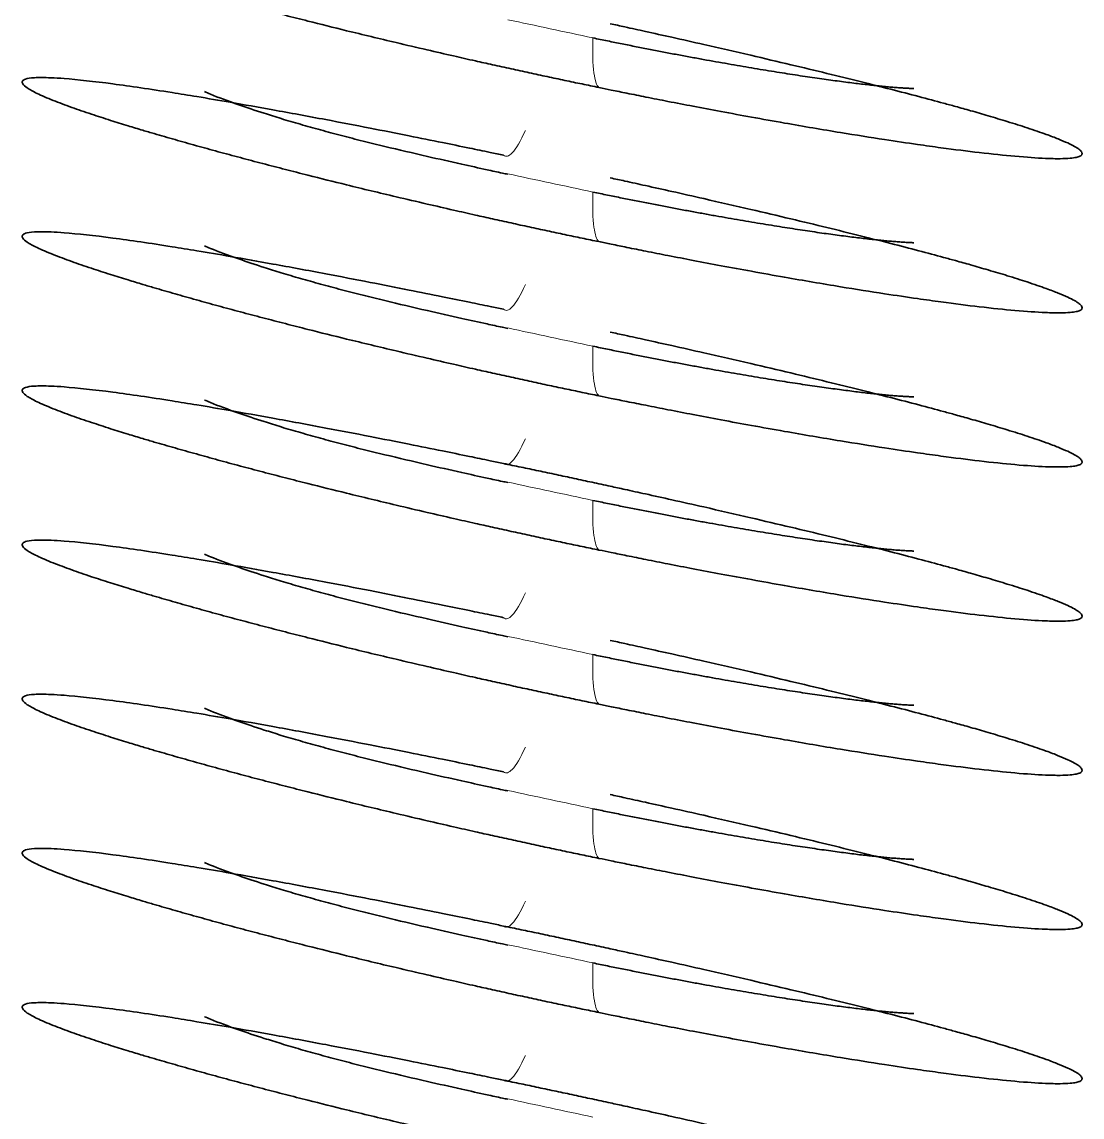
# Model space of a CAD drawing. Header units: inches. Extents: x -1096 to 3103, y -191 to 3207.
# Drawn here: x 1757.291 to 1758.865, y 3179.244 to 3180.87 of the extents above; entities that cross this region are included whole.
import ezdxf

# ---------------------------------------------------------------- set-up
doc = ezdxf.new("R2010")
doc.units = ezdxf.units.IN

msp = doc.modelspace()

# ---------------------------------------------------------------- linework, layer by layer
at = {"lineweight": 35}
for points, knots in [([(1758.0065, 3180.9014), (1757.9998, 3180.9028), (1757.9828, 3180.9064), (1757.9524, 3180.9126), (1757.9122, 3180.9209), (1757.8627, 3180.9308), (1757.8045, 3180.9423), (1757.7363, 3180.9554), (1757.6666, 3180.9683), (1757.6034, 3180.9796), (1757.5539, 3180.988), (1757.4926, 3180.998), (1757.4203, 3181.0086), (1757.3649, 3181.0146), (1757.3294, 3181.0168), (1757.3088, 3181.0168), (1757.2959, 3181.0148), (1757.291, 3181.0115), (1757.2916, 3181.0072), (1757.2983, 3181.0012), (1757.313, 3180.9932), (1757.3353, 3180.9835), (1757.3632, 3180.973), (1757.3924, 3180.9629), (1757.4208, 3180.9537), (1757.4467, 3180.9457), (1757.4686, 3180.939), (1757.4917, 3180.9322), (1757.518, 3180.9246), (1757.5497, 3180.9156), (1757.5821, 3180.9067), (1757.6151, 3180.8978), (1757.6484, 3180.889), (1757.6819, 3180.8803), (1757.7231, 3180.8698), (1757.7774, 3180.8563), (1757.837, 3180.8419), (1757.8904, 3180.8294), (1757.9298, 3180.8203), (1757.9622, 3180.813), (1757.9815, 3180.8087), (1757.99, 3180.8068)], [0, 0, 0, 0, 0.008784, 0.022012, 0.039639, 0.061609, 0.087958, 0.118751, 0.157481, 0.190776, 0.218565, 0.240781, 0.300853, 0.366289, 0.389903, 0.429716, 0.465034, 0.493523, 0.521548, 0.55222, 0.585556, 0.621544, 0.652763, 0.680085, 0.70348, 0.722896, 0.738289, 0.749628, 0.76907, 0.788051, 0.806559, 0.824584, 0.842116, 0.859149, 0.875676, 0.903109, 0.936897, 0.957449, 0.974805, 0.988984, 1, 1, 1, 1]), ([(1758.148, 3180.773), (1758.1541, 3180.7717), (1758.1679, 3180.7689), (1758.1912, 3180.7642), (1758.2194, 3180.7585), (1758.2522, 3180.752), (1758.2895, 3180.7448), (1758.331, 3180.737), (1758.3764, 3180.7286), (1758.4366, 3180.7178), (1758.5035, 3180.7065), (1758.5688, 3180.6961), (1758.6178, 3180.6888), (1758.6657, 3180.6821), (1758.716, 3180.6758), (1758.7689, 3180.6703), (1758.8077, 3180.6676), (1758.8329, 3180.6671), (1758.8477, 3180.6677), (1758.8569, 3180.669), (1758.862, 3180.6706), (1758.8645, 3180.6722), (1758.8653, 3180.6736), (1758.8656, 3180.6753), (1758.8648, 3180.6777), (1758.8612, 3180.6812), (1758.8545, 3180.6855), (1758.8444, 3180.6906), (1758.8304, 3180.6965), (1758.811, 3180.7039), (1758.7859, 3180.7125), (1758.7564, 3180.7219), (1758.7279, 3180.7305), (1758.7018, 3180.738), (1758.6795, 3180.7443), (1758.6542, 3180.7512), (1758.6227, 3180.7597), (1758.5814, 3180.7704), (1758.5359, 3180.7819), (1758.4864, 3180.7941), (1758.4321, 3180.8071), (1758.3712, 3180.8214), (1758.3118, 3180.835), (1758.2592, 3180.8469), (1758.22, 3180.8556), (1758.1895, 3180.8623), (1758.1721, 3180.8661), (1758.1649, 3180.8677)], [0, 0, 0, 0, 0.007927, 0.018047, 0.030341, 0.044774, 0.061331, 0.080032, 0.100901, 0.123961, 0.165411, 0.200215, 0.228296, 0.249582, 0.288168, 0.330442, 0.376231, 0.405367, 0.430757, 0.452472, 0.470562, 0.485045, 0.495918, 0.503183, 0.521674, 0.541199, 0.561766, 0.583382, 0.606044, 0.629763, 0.659938, 0.686474, 0.70932, 0.72842, 0.743728, 0.755212, 0.778105, 0.801942, 0.826697, 0.85234, 0.878837, 0.907003, 0.938891, 0.960077, 0.977306, 0.990609, 1, 1, 1, 1]), ([(1758.6157, 3180.7714), (1758.6147, 3180.7714), (1758.6115, 3180.7716), (1758.6059, 3180.7718), (1758.5986, 3180.7723), (1758.5908, 3180.7728), (1758.5824, 3180.7735), (1758.5735, 3180.7743), (1758.564, 3180.7752), (1758.5539, 3180.7763), (1758.5434, 3180.7775), (1758.5322, 3180.7788), (1758.5205, 3180.7802), (1758.5083, 3180.7818), (1758.4955, 3180.7835), (1758.4823, 3180.7854), (1758.4684, 3180.7873), (1758.4541, 3180.7894), (1758.4393, 3180.7917), (1758.4239, 3180.7941), (1758.4081, 3180.7966), (1758.3918, 3180.7992), (1758.3749, 3180.802), (1758.3576, 3180.805), (1758.3399, 3180.8081), (1758.3217, 3180.8113), (1758.303, 3180.8146), (1758.2839, 3180.8181), (1758.2644, 3180.8218), (1758.2445, 3180.8255), (1758.2241, 3180.8295), (1758.2034, 3180.8335), (1758.1823, 3180.8378), (1758.1608, 3180.8421), (1758.1464, 3180.8451), (1758.1391, 3180.8466)], [0, 0, 0, 0, 0.014362, 0.042311, 0.070465, 0.098822, 0.12738, 0.156139, 0.185094, 0.214243, 0.243581, 0.273106, 0.302811, 0.332694, 0.362749, 0.392974, 0.423364, 0.453916, 0.484627, 0.515494, 0.546517, 0.577695, 0.60903, 0.640522, 0.672177, 0.704, 0.735996, 0.768172, 0.800541, 0.833114, 0.865914, 0.898984, 0.932371, 0.966064, 1, 1, 1, 1]), ([(1757.99, 3180.8068), (1757.9946, 3180.8058), (1758.0037, 3180.8038), (1758.0175, 3180.8007), (1758.0311, 3180.7978), (1758.0446, 3180.7948), (1758.0579, 3180.7919), (1758.0712, 3180.7891), (1758.0843, 3180.7863), (1758.0973, 3180.7836), (1758.1102, 3180.7808), (1758.1229, 3180.7782), (1758.1355, 3180.7756), (1758.1438, 3180.7739), (1758.148, 3180.773)], [0, 0, 0, 0, 0.087917, 0.174953, 0.261133, 0.346481, 0.43102, 0.514775, 0.597754, 0.67993, 0.761271, 0.841747, 0.921332, 1, 1, 1, 1]), ([(1758.0065, 3180.6725), (1757.9998, 3180.6739), (1757.9828, 3180.6774), (1757.9524, 3180.6837), (1757.9122, 3180.6919), (1757.8627, 3180.7019), (1757.8045, 3180.7134), (1757.7363, 3180.7265), (1757.6666, 3180.7394), (1757.6034, 3180.7506), (1757.5539, 3180.759), (1757.4926, 3180.769), (1757.4203, 3180.7796), (1757.3649, 3180.7857), (1757.3294, 3180.7878), (1757.3088, 3180.7879), (1757.2959, 3180.7859), (1757.291, 3180.7826), (1757.2916, 3180.7783), (1757.2983, 3180.7723), (1757.313, 3180.7642), (1757.3353, 3180.7545), (1757.3632, 3180.7441), (1757.3924, 3180.734), (1757.4208, 3180.7248), (1757.4467, 3180.7167), (1757.4686, 3180.7101), (1757.4917, 3180.7033), (1757.518, 3180.6957), (1757.5497, 3180.6867), (1757.5821, 3180.6778), (1757.6151, 3180.6689), (1757.6484, 3180.6601), (1757.6819, 3180.6514), (1757.7231, 3180.6409), (1757.7774, 3180.6273), (1757.837, 3180.613), (1757.8904, 3180.6005), (1757.9298, 3180.5914), (1757.9622, 3180.5841), (1757.9815, 3180.5798), (1757.99, 3180.5779)], [0, 0, 0, 0, 0.008784, 0.022012, 0.039639, 0.061609, 0.087958, 0.118751, 0.157481, 0.190776, 0.218565, 0.240781, 0.300853, 0.366289, 0.389903, 0.429716, 0.465034, 0.493523, 0.521548, 0.55222, 0.585556, 0.621544, 0.652763, 0.680085, 0.70348, 0.722896, 0.738289, 0.749628, 0.76907, 0.788051, 0.806559, 0.824584, 0.842116, 0.859149, 0.875676, 0.903109, 0.936897, 0.957449, 0.974805, 0.988984, 1, 1, 1, 1]), ([(1758.0127, 3180.6442), (1758.01, 3180.6447), (1757.9997, 3180.6469), (1757.9768, 3180.6519), (1757.9393, 3180.6602), (1757.8881, 3180.6718), (1757.8393, 3180.6832), (1757.7972, 3180.6935), (1757.7653, 3180.7017), (1757.7342, 3180.71), (1757.7043, 3180.7184), (1757.6763, 3180.7267), (1757.6449, 3180.7365), (1757.6069, 3180.7492), (1757.579, 3180.7597), (1757.5651, 3180.7656), (1757.5624, 3180.7668)], [0, 0, 0, 0, 0.013057, 0.050701, 0.112969, 0.200011, 0.312143, 0.372954, 0.435337, 0.499247, 0.564626, 0.631402, 0.695873, 0.8052, 0.958564, 1, 1, 1, 1]), ([(1758.148, 3180.5441), (1758.1541, 3180.5428), (1758.1679, 3180.54), (1758.1912, 3180.5352), (1758.2194, 3180.5296), (1758.2522, 3180.5231), (1758.2895, 3180.5159), (1758.331, 3180.508), (1758.3764, 3180.4997), (1758.4366, 3180.4889), (1758.5035, 3180.4775), (1758.5688, 3180.4672), (1758.6178, 3180.4599), (1758.6657, 3180.4532), (1758.716, 3180.4468), (1758.7689, 3180.4413), (1758.8077, 3180.4387), (1758.8329, 3180.4382), (1758.8477, 3180.4388), (1758.8569, 3180.4401), (1758.862, 3180.4416), (1758.8645, 3180.4432), (1758.8653, 3180.4447), (1758.8656, 3180.4464), (1758.8648, 3180.4487), (1758.8612, 3180.4523), (1758.8545, 3180.4566), (1758.8444, 3180.4616), (1758.8304, 3180.4676), (1758.811, 3180.475), (1758.7859, 3180.4836), (1758.7564, 3180.493), (1758.7279, 3180.5015), (1758.7018, 3180.5091), (1758.6795, 3180.5153), (1758.6542, 3180.5223), (1758.6227, 3180.5307), (1758.5814, 3180.5414), (1758.5359, 3180.5529), (1758.4864, 3180.5651), (1758.4321, 3180.5782), (1758.3712, 3180.5925), (1758.3118, 3180.6061), (1758.2592, 3180.618), (1758.22, 3180.6267), (1758.1895, 3180.6334), (1758.1721, 3180.6372), (1758.1649, 3180.6387)], [0, 0, 0, 0, 0.007927, 0.018047, 0.030341, 0.044774, 0.061331, 0.080032, 0.100901, 0.123961, 0.165411, 0.200215, 0.228296, 0.249582, 0.288168, 0.330442, 0.376231, 0.405367, 0.430757, 0.452472, 0.470562, 0.485045, 0.495918, 0.503183, 0.521674, 0.541199, 0.561766, 0.583382, 0.606044, 0.629763, 0.659938, 0.686474, 0.70932, 0.72842, 0.743728, 0.755212, 0.778105, 0.801942, 0.826697, 0.85234, 0.878837, 0.907003, 0.938891, 0.960077, 0.977306, 0.990609, 1, 1, 1, 1]), ([(1758.6157, 3180.5425), (1758.6147, 3180.5425), (1758.6115, 3180.5426), (1758.6059, 3180.5429), (1758.5986, 3180.5433), (1758.5908, 3180.5439), (1758.5824, 3180.5446), (1758.5735, 3180.5454), (1758.564, 3180.5463), (1758.5539, 3180.5474), (1758.5434, 3180.5486), (1758.5322, 3180.5499), (1758.5205, 3180.5513), (1758.5083, 3180.5529), (1758.4955, 3180.5546), (1758.4823, 3180.5564), (1758.4684, 3180.5584), (1758.4541, 3180.5605), (1758.4393, 3180.5628), (1758.4239, 3180.5651), (1758.4081, 3180.5677), (1758.3918, 3180.5703), (1758.3749, 3180.5731), (1758.3576, 3180.576), (1758.3399, 3180.5791), (1758.3217, 3180.5823), (1758.303, 3180.5857), (1758.2839, 3180.5892), (1758.2644, 3180.5928), (1758.2445, 3180.5966), (1758.2241, 3180.6005), (1758.2034, 3180.6046), (1758.1823, 3180.6088), (1758.1608, 3180.6132), (1758.1464, 3180.6162), (1758.1391, 3180.6177)], [0, 0, 0, 0, 0.014362, 0.042311, 0.070465, 0.098822, 0.12738, 0.156139, 0.185094, 0.214243, 0.243581, 0.273106, 0.302811, 0.332694, 0.362749, 0.392974, 0.423364, 0.453916, 0.484627, 0.515494, 0.546517, 0.577695, 0.60903, 0.640522, 0.672177, 0.704, 0.735996, 0.768172, 0.800541, 0.833114, 0.865914, 0.898984, 0.932371, 0.966064, 1, 1, 1, 1]), ([(1757.99, 3180.5779), (1757.9946, 3180.5769), (1758.0037, 3180.5748), (1758.0175, 3180.5718), (1758.0311, 3180.5688), (1758.0446, 3180.5659), (1758.0579, 3180.563), (1758.0712, 3180.5602), (1758.0843, 3180.5574), (1758.0973, 3180.5546), (1758.1102, 3180.5519), (1758.1229, 3180.5493), (1758.1355, 3180.5466), (1758.1438, 3180.5449), (1758.148, 3180.5441)], [0, 0, 0, 0, 0.087917, 0.174953, 0.261133, 0.346481, 0.43102, 0.514775, 0.597754, 0.67993, 0.761271, 0.841747, 0.921332, 1, 1, 1, 1]), ([(1758.0065, 3180.4436), (1757.9998, 3180.445), (1757.9828, 3180.4485), (1757.9524, 3180.4548), (1757.9122, 3180.463), (1757.8627, 3180.473), (1757.8045, 3180.4844), (1757.7363, 3180.4975), (1757.6666, 3180.5105), (1757.6034, 3180.5217), (1757.5539, 3180.5301), (1757.4926, 3180.5401), (1757.4203, 3180.5507), (1757.3649, 3180.5567), (1757.3294, 3180.5589), (1757.3088, 3180.559), (1757.2959, 3180.557), (1757.291, 3180.5536), (1757.2916, 3180.5493), (1757.2983, 3180.5434), (1757.313, 3180.5353), (1757.3353, 3180.5256), (1757.3632, 3180.5151), (1757.3924, 3180.5051), (1757.4208, 3180.4959), (1757.4467, 3180.4878), (1757.4686, 3180.4812), (1757.4917, 3180.4743), (1757.518, 3180.4667), (1757.5497, 3180.4578), (1757.5821, 3180.4488), (1757.6151, 3180.4399), (1757.6484, 3180.4311), (1757.6819, 3180.4224), (1757.7231, 3180.4119), (1757.7774, 3180.3984), (1757.837, 3180.3841), (1757.8904, 3180.3715), (1757.9298, 3180.3625), (1757.9622, 3180.3551), (1757.9815, 3180.3508), (1757.99, 3180.3489)], [0, 0, 0, 0, 0.008784, 0.022012, 0.039639, 0.061609, 0.087958, 0.118751, 0.157481, 0.190776, 0.218565, 0.240781, 0.300853, 0.366289, 0.389903, 0.429716, 0.465034, 0.493523, 0.521548, 0.55222, 0.585556, 0.621544, 0.652763, 0.680085, 0.70348, 0.722896, 0.738289, 0.749628, 0.76907, 0.788051, 0.806559, 0.824584, 0.842116, 0.859149, 0.875676, 0.903109, 0.936897, 0.957449, 0.974805, 0.988984, 1, 1, 1, 1]), ([(1758.0127, 3180.4152), (1758.01, 3180.4158), (1757.9997, 3180.418), (1757.9768, 3180.423), (1757.9393, 3180.4312), (1757.8881, 3180.4428), (1757.8393, 3180.4543), (1757.7972, 3180.4646), (1757.7653, 3180.4728), (1757.7342, 3180.4811), (1757.7043, 3180.4895), (1757.6763, 3180.4977), (1757.6449, 3180.5076), (1757.6069, 3180.5203), (1757.579, 3180.5308), (1757.5651, 3180.5367), (1757.5624, 3180.5379)], [0, 0, 0, 0, 0.013057, 0.050701, 0.112969, 0.200011, 0.312143, 0.372954, 0.435337, 0.499247, 0.564626, 0.631402, 0.695873, 0.8052, 0.958564, 1, 1, 1, 1]), ([(1758.148, 3180.3151), (1758.1541, 3180.3139), (1758.1679, 3180.311), (1758.1912, 3180.3063), (1758.2194, 3180.3007), (1758.2522, 3180.2942), (1758.2895, 3180.2869), (1758.331, 3180.2791), (1758.3764, 3180.2707), (1758.4366, 3180.26), (1758.5035, 3180.2486), (1758.5688, 3180.2382), (1758.6178, 3180.231), (1758.6657, 3180.2243), (1758.716, 3180.2179), (1758.7689, 3180.2124), (1758.8077, 3180.2097), (1758.8329, 3180.2093), (1758.8477, 3180.2099), (1758.8569, 3180.2111), (1758.862, 3180.2127), (1758.8645, 3180.2143), (1758.8653, 3180.2157), (1758.8656, 3180.2174), (1758.8648, 3180.2198), (1758.8612, 3180.2233), (1758.8545, 3180.2276), (1758.8444, 3180.2327), (1758.8304, 3180.2387), (1758.811, 3180.2461), (1758.7859, 3180.2547), (1758.7564, 3180.264), (1758.7279, 3180.2726), (1758.7018, 3180.2801), (1758.6795, 3180.2864), (1758.6542, 3180.2934), (1758.6227, 3180.3018), (1758.5814, 3180.3125), (1758.5359, 3180.324), (1758.4864, 3180.3362), (1758.4321, 3180.3493), (1758.3712, 3180.3636), (1758.3118, 3180.3772), (1758.2592, 3180.389), (1758.22, 3180.3977), (1758.1895, 3180.4044), (1758.1721, 3180.4082), (1758.1649, 3180.4098)], [0, 0, 0, 0, 0.007927, 0.018047, 0.030341, 0.044774, 0.061331, 0.080032, 0.100901, 0.123961, 0.165411, 0.200215, 0.228296, 0.249582, 0.288168, 0.330442, 0.376231, 0.405367, 0.430757, 0.452472, 0.470562, 0.485045, 0.495918, 0.503183, 0.521674, 0.541199, 0.561766, 0.583382, 0.606044, 0.629763, 0.659938, 0.686474, 0.70932, 0.72842, 0.743728, 0.755212, 0.778105, 0.801942, 0.826697, 0.85234, 0.878837, 0.907003, 0.938891, 0.960077, 0.977306, 0.990609, 1, 1, 1, 1]), ([(1758.6157, 3180.3135), (1758.6147, 3180.3136), (1758.6115, 3180.3137), (1758.6059, 3180.314), (1758.5986, 3180.3144), (1758.5908, 3180.315), (1758.5824, 3180.3156), (1758.5735, 3180.3164), (1758.564, 3180.3174), (1758.5539, 3180.3184), (1758.5434, 3180.3196), (1758.5322, 3180.3209), (1758.5205, 3180.3224), (1758.5083, 3180.324), (1758.4955, 3180.3257), (1758.4823, 3180.3275), (1758.4684, 3180.3295), (1758.4541, 3180.3316), (1758.4393, 3180.3338), (1758.4239, 3180.3362), (1758.4081, 3180.3387), (1758.3918, 3180.3414), (1758.3749, 3180.3442), (1758.3576, 3180.3471), (1758.3399, 3180.3502), (1758.3217, 3180.3534), (1758.303, 3180.3568), (1758.2839, 3180.3603), (1758.2644, 3180.3639), (1758.2445, 3180.3677), (1758.2241, 3180.3716), (1758.2034, 3180.3757), (1758.1823, 3180.3799), (1758.1608, 3180.3843), (1758.1464, 3180.3873), (1758.1391, 3180.3888)], [0, 0, 0, 0, 0.014362, 0.042311, 0.070465, 0.098822, 0.12738, 0.156139, 0.185094, 0.214243, 0.243581, 0.273106, 0.302811, 0.332694, 0.362749, 0.392974, 0.423364, 0.453916, 0.484627, 0.515494, 0.546517, 0.577695, 0.60903, 0.640522, 0.672177, 0.704, 0.735996, 0.768172, 0.800541, 0.833114, 0.865914, 0.898984, 0.932371, 0.966064, 1, 1, 1, 1]), ([(1757.99, 3180.3489), (1757.9946, 3180.3479), (1758.0037, 3180.3459), (1758.0175, 3180.3429), (1758.0311, 3180.3399), (1758.0446, 3180.337), (1758.0579, 3180.3341), (1758.0712, 3180.3312), (1758.0843, 3180.3284), (1758.0973, 3180.3257), (1758.1102, 3180.323), (1758.1229, 3180.3203), (1758.1355, 3180.3177), (1758.1438, 3180.316), (1758.148, 3180.3151)], [0, 0, 0, 0, 0.087917, 0.174953, 0.261133, 0.346481, 0.43102, 0.514775, 0.597754, 0.67993, 0.761271, 0.841747, 0.921332, 1, 1, 1, 1]), ([(1758.0065, 3180.2146), (1757.9998, 3180.216), (1757.9828, 3180.2196), (1757.9524, 3180.2258), (1757.9122, 3180.2341), (1757.8627, 3180.244), (1757.8045, 3180.2555), (1757.7363, 3180.2686), (1757.6666, 3180.2815), (1757.6034, 3180.2928), (1757.5539, 3180.3012), (1757.4926, 3180.3112), (1757.4203, 3180.3218), (1757.3649, 3180.3278), (1757.3294, 3180.33), (1757.3088, 3180.33), (1757.2959, 3180.328), (1757.291, 3180.3247), (1757.2916, 3180.3204), (1757.2983, 3180.3144), (1757.313, 3180.3064), (1757.3353, 3180.2967), (1757.3632, 3180.2862), (1757.3924, 3180.2762), (1757.4208, 3180.2669), (1757.4467, 3180.2589), (1757.4686, 3180.2522), (1757.4917, 3180.2454), (1757.518, 3180.2378), (1757.5497, 3180.2289), (1757.5821, 3180.2199), (1757.6151, 3180.211), (1757.6484, 3180.2022), (1757.6819, 3180.1935), (1757.7231, 3180.183), (1757.7774, 3180.1695), (1757.837, 3180.1551), (1757.8904, 3180.1426), (1757.9298, 3180.1335), (1757.9622, 3180.1262), (1757.9815, 3180.1219), (1757.99, 3180.12)], [0, 0, 0, 0, 0.008784, 0.022012, 0.039639, 0.061609, 0.087958, 0.118751, 0.157481, 0.190776, 0.218565, 0.240781, 0.300853, 0.366289, 0.389903, 0.429716, 0.465034, 0.493523, 0.521548, 0.55222, 0.585556, 0.621544, 0.652763, 0.680085, 0.70348, 0.722896, 0.738289, 0.749628, 0.76907, 0.788051, 0.806559, 0.824584, 0.842116, 0.859149, 0.875676, 0.903109, 0.936897, 0.957449, 0.974805, 0.988984, 1, 1, 1, 1]), ([(1758.0127, 3180.1863), (1758.01, 3180.1869), (1757.9997, 3180.1891), (1757.9768, 3180.194), (1757.9393, 3180.2023), (1757.8881, 3180.2139), (1757.8393, 3180.2254), (1757.7972, 3180.2357), (1757.7653, 3180.2438), (1757.7342, 3180.2522), (1757.7043, 3180.2606), (1757.6763, 3180.2688), (1757.6449, 3180.2787), (1757.6069, 3180.2913), (1757.579, 3180.3018), (1757.5651, 3180.3077), (1757.5624, 3180.3089)], [0, 0, 0, 0, 0.013057, 0.050701, 0.112969, 0.200011, 0.312143, 0.372954, 0.435337, 0.499247, 0.564626, 0.631402, 0.695873, 0.8052, 0.958564, 1, 1, 1, 1]), ([(1758.1649, 3180.1809), (1758.1604, 3180.1819), (1758.1514, 3180.1838), (1758.1379, 3180.1867), (1758.1245, 3180.1896), (1758.1112, 3180.1925), (1758.0979, 3180.1953), (1758.0846, 3180.1982), (1758.0714, 3180.201), (1758.0583, 3180.2038), (1758.0453, 3180.2065), (1758.0323, 3180.2092), (1758.0194, 3180.2119), (1758.0108, 3180.2137), (1758.0065, 3180.2146)], [0, 0, 0, 0, 0.085545, 0.170635, 0.255295, 0.339549, 0.423419, 0.50693, 0.590098, 0.672905, 0.755323, 0.837327, 0.918894, 1, 1, 1, 1]), ([(1758.148, 3180.0862), (1758.1541, 3180.085), (1758.1679, 3180.0821), (1758.1912, 3180.0774), (1758.2194, 3180.0717), (1758.2522, 3180.0652), (1758.2895, 3180.058), (1758.331, 3180.0502), (1758.3764, 3180.0418), (1758.4366, 3180.031), (1758.5035, 3180.0197), (1758.5688, 3180.0093), (1758.6178, 3180.002), (1758.6657, 3179.9953), (1758.716, 3179.989), (1758.7689, 3179.9835), (1758.8077, 3179.9808), (1758.8329, 3179.9803), (1758.8477, 3179.9809), (1758.8569, 3179.9822), (1758.862, 3179.9838), (1758.8645, 3179.9854), (1758.8653, 3179.9868), (1758.8656, 3179.9885), (1758.8648, 3179.9909), (1758.8612, 3179.9944), (1758.8545, 3179.9987), (1758.8444, 3180.0038), (1758.8304, 3180.0097), (1758.811, 3180.0171), (1758.7859, 3180.0258), (1758.7564, 3180.0351), (1758.7279, 3180.0437), (1758.7018, 3180.0512), (1758.6795, 3180.0575), (1758.6542, 3180.0644), (1758.6227, 3180.0729), (1758.5814, 3180.0836), (1758.5359, 3180.0951), (1758.4864, 3180.1073), (1758.4321, 3180.1203), (1758.3712, 3180.1346), (1758.3118, 3180.1483), (1758.2592, 3180.1601), (1758.22, 3180.1688), (1758.1895, 3180.1755), (1758.1721, 3180.1793), (1758.1649, 3180.1809)], [0, 0, 0, 0, 0.007927, 0.018047, 0.030341, 0.044774, 0.061331, 0.080032, 0.100901, 0.123961, 0.165411, 0.200215, 0.228296, 0.249582, 0.288168, 0.330442, 0.376231, 0.405367, 0.430757, 0.452472, 0.470562, 0.485045, 0.495918, 0.503183, 0.521674, 0.541199, 0.561766, 0.583382, 0.606044, 0.629763, 0.659938, 0.686474, 0.70932, 0.72842, 0.743728, 0.755212, 0.778105, 0.801942, 0.826697, 0.85234, 0.878837, 0.907003, 0.938891, 0.960077, 0.977306, 0.990609, 1, 1, 1, 1]), ([(1758.6157, 3180.0846), (1758.6147, 3180.0847), (1758.6115, 3180.0848), (1758.6059, 3180.085), (1758.5986, 3180.0855), (1758.5908, 3180.086), (1758.5824, 3180.0867), (1758.5735, 3180.0875), (1758.564, 3180.0884), (1758.5539, 3180.0895), (1758.5434, 3180.0907), (1758.5322, 3180.092), (1758.5205, 3180.0934), (1758.5083, 3180.095), (1758.4955, 3180.0967), (1758.4823, 3180.0986), (1758.4684, 3180.1005), (1758.4541, 3180.1027), (1758.4393, 3180.1049), (1758.4239, 3180.1073), (1758.4081, 3180.1098), (1758.3918, 3180.1125), (1758.3749, 3180.1152), (1758.3576, 3180.1182), (1758.3399, 3180.1213), (1758.3217, 3180.1245), (1758.303, 3180.1278), (1758.2839, 3180.1313), (1758.2644, 3180.135), (1758.2445, 3180.1388), (1758.2241, 3180.1427), (1758.2034, 3180.1468), (1758.1823, 3180.151), (1758.1608, 3180.1553), (1758.1464, 3180.1583), (1758.1391, 3180.1598)], [0, 0, 0, 0, 0.014362, 0.042311, 0.070465, 0.098822, 0.12738, 0.156139, 0.185094, 0.214243, 0.243581, 0.273106, 0.302811, 0.332694, 0.362749, 0.392974, 0.423364, 0.453916, 0.484627, 0.515494, 0.546517, 0.577695, 0.60903, 0.640522, 0.672177, 0.704, 0.735996, 0.768172, 0.800541, 0.833114, 0.865914, 0.898984, 0.932371, 0.966064, 1, 1, 1, 1]), ([(1757.99, 3180.12), (1757.9946, 3180.119), (1758.0037, 3180.117), (1758.0175, 3180.1139), (1758.0311, 3180.111), (1758.0446, 3180.108), (1758.0579, 3180.1052), (1758.0712, 3180.1023), (1758.0843, 3180.0995), (1758.0973, 3180.0968), (1758.1102, 3180.094), (1758.1229, 3180.0914), (1758.1355, 3180.0888), (1758.1438, 3180.0871), (1758.148, 3180.0862)], [0, 0, 0, 0, 0.087917, 0.174953, 0.261133, 0.346481, 0.43102, 0.514775, 0.597754, 0.67993, 0.761271, 0.841747, 0.921332, 1, 1, 1, 1]), ([(1758.0065, 3179.9857), (1757.9998, 3179.9871), (1757.9828, 3179.9906), (1757.9524, 3179.9969), (1757.9122, 3180.0051), (1757.8627, 3180.0151), (1757.8045, 3180.0266), (1757.7363, 3180.0397), (1757.6666, 3180.0526), (1757.6034, 3180.0638), (1757.5539, 3180.0722), (1757.4926, 3180.0822), (1757.4203, 3180.0928), (1757.3649, 3180.0989), (1757.3294, 3180.101), (1757.3088, 3180.1011), (1757.2959, 3180.0991), (1757.291, 3180.0958), (1757.2916, 3180.0915), (1757.2983, 3180.0855), (1757.313, 3180.0774), (1757.3353, 3180.0677), (1757.3632, 3180.0573), (1757.3924, 3180.0472), (1757.4208, 3180.038), (1757.4467, 3180.0299), (1757.4686, 3180.0233), (1757.4917, 3180.0165), (1757.518, 3180.0089), (1757.5497, 3179.9999), (1757.5821, 3179.991), (1757.6151, 3179.9821), (1757.6484, 3179.9733), (1757.6819, 3179.9646), (1757.7231, 3179.9541), (1757.7774, 3179.9405), (1757.837, 3179.9262), (1757.8904, 3179.9137), (1757.9298, 3179.9046), (1757.9622, 3179.8973), (1757.9815, 3179.893), (1757.99, 3179.8911)], [0, 0, 0, 0, 0.008784, 0.022012, 0.039639, 0.061609, 0.087958, 0.118751, 0.157481, 0.190776, 0.218565, 0.240781, 0.300853, 0.366289, 0.389903, 0.429716, 0.465034, 0.493523, 0.521548, 0.55222, 0.585556, 0.621544, 0.652763, 0.680085, 0.70348, 0.722896, 0.738289, 0.749628, 0.76907, 0.788051, 0.806559, 0.824584, 0.842116, 0.859149, 0.875676, 0.903109, 0.936897, 0.957449, 0.974805, 0.988984, 1, 1, 1, 1]), ([(1758.0127, 3179.9574), (1758.01, 3179.9579), (1757.9997, 3179.9602), (1757.9768, 3179.9651), (1757.9393, 3179.9734), (1757.8881, 3179.985), (1757.8393, 3179.9964), (1757.7972, 3180.0067), (1757.7653, 3180.0149), (1757.7342, 3180.0232), (1757.7043, 3180.0316), (1757.6763, 3180.0399), (1757.6449, 3180.0497), (1757.6069, 3180.0624), (1757.579, 3180.0729), (1757.5651, 3180.0788), (1757.5624, 3180.08)], [0, 0, 0, 0, 0.013057, 0.050701, 0.112969, 0.200011, 0.312143, 0.372954, 0.435337, 0.499247, 0.564626, 0.631402, 0.695873, 0.8052, 0.958564, 1, 1, 1, 1]), ([(1758.148, 3179.8573), (1758.1541, 3179.856), (1758.1679, 3179.8532), (1758.1912, 3179.8484), (1758.2194, 3179.8428), (1758.2522, 3179.8363), (1758.2895, 3179.8291), (1758.331, 3179.8212), (1758.3764, 3179.8129), (1758.4366, 3179.8021), (1758.5035, 3179.7907), (1758.5688, 3179.7804), (1758.6178, 3179.7731), (1758.6657, 3179.7664), (1758.716, 3179.7601), (1758.7689, 3179.7545), (1758.8077, 3179.7519), (1758.8329, 3179.7514), (1758.8477, 3179.752), (1758.8569, 3179.7533), (1758.862, 3179.7548), (1758.8645, 3179.7565), (1758.8653, 3179.7579), (1758.8656, 3179.7596), (1758.8648, 3179.7619), (1758.8612, 3179.7655), (1758.8545, 3179.7698), (1758.8444, 3179.7748), (1758.8304, 3179.7808), (1758.811, 3179.7882), (1758.7859, 3179.7968), (1758.7564, 3179.8062), (1758.7279, 3179.8147), (1758.7018, 3179.8223), (1758.6795, 3179.8285), (1758.6542, 3179.8355), (1758.6227, 3179.8439), (1758.5814, 3179.8546), (1758.5359, 3179.8661), (1758.4864, 3179.8783), (1758.4321, 3179.8914), (1758.3712, 3179.9057), (1758.3118, 3179.9193), (1758.2592, 3179.9312), (1758.22, 3179.9399), (1758.1895, 3179.9466), (1758.1721, 3179.9504), (1758.1649, 3179.9519)], [0, 0, 0, 0, 0.007927, 0.018047, 0.030341, 0.044774, 0.061331, 0.080032, 0.100901, 0.123961, 0.165411, 0.200215, 0.228296, 0.249582, 0.288168, 0.330442, 0.376231, 0.405367, 0.430757, 0.452472, 0.470562, 0.485045, 0.495918, 0.503183, 0.521674, 0.541199, 0.561766, 0.583382, 0.606044, 0.629763, 0.659938, 0.686474, 0.70932, 0.72842, 0.743728, 0.755212, 0.778105, 0.801942, 0.826697, 0.85234, 0.878837, 0.907003, 0.938891, 0.960077, 0.977306, 0.990609, 1, 1, 1, 1]), ([(1758.6157, 3179.8557), (1758.6147, 3179.8557), (1758.6115, 3179.8558), (1758.6059, 3179.8561), (1758.5986, 3179.8565), (1758.5908, 3179.8571), (1758.5824, 3179.8578), (1758.5735, 3179.8586), (1758.564, 3179.8595), (1758.5539, 3179.8606), (1758.5434, 3179.8618), (1758.5322, 3179.8631), (1758.5205, 3179.8645), (1758.5083, 3179.8661), (1758.4955, 3179.8678), (1758.4823, 3179.8696), (1758.4684, 3179.8716), (1758.4541, 3179.8737), (1758.4393, 3179.876), (1758.4239, 3179.8783), (1758.4081, 3179.8809), (1758.3918, 3179.8835), (1758.3749, 3179.8863), (1758.3576, 3179.8892), (1758.3399, 3179.8923), (1758.3217, 3179.8955), (1758.303, 3179.8989), (1758.2839, 3179.9024), (1758.2644, 3179.906), (1758.2445, 3179.9098), (1758.2241, 3179.9137), (1758.2034, 3179.9178), (1758.1823, 3179.922), (1758.1608, 3179.9264), (1758.1464, 3179.9294), (1758.1391, 3179.9309)], [0, 0, 0, 0, 0.014362, 0.042311, 0.070465, 0.098822, 0.12738, 0.156139, 0.185094, 0.214243, 0.243581, 0.273106, 0.302811, 0.332694, 0.362749, 0.392974, 0.423364, 0.453916, 0.484627, 0.515494, 0.546517, 0.577695, 0.60903, 0.640522, 0.672177, 0.704, 0.735996, 0.768172, 0.800541, 0.833114, 0.865914, 0.898984, 0.932371, 0.966064, 1, 1, 1, 1]), ([(1757.99, 3179.8911), (1757.9946, 3179.8901), (1758.0037, 3179.888), (1758.0175, 3179.885), (1758.0311, 3179.882), (1758.0446, 3179.8791), (1758.0579, 3179.8762), (1758.0712, 3179.8734), (1758.0843, 3179.8706), (1758.0973, 3179.8678), (1758.1102, 3179.8651), (1758.1229, 3179.8625), (1758.1355, 3179.8598), (1758.1438, 3179.8581), (1758.148, 3179.8573)], [0, 0, 0, 0, 0.087917, 0.174953, 0.261133, 0.346481, 0.43102, 0.514775, 0.597754, 0.67993, 0.761271, 0.841747, 0.921332, 1, 1, 1, 1]), ([(1758.0065, 3179.7568), (1757.9998, 3179.7582), (1757.9828, 3179.7617), (1757.9524, 3179.768), (1757.9122, 3179.7762), (1757.8627, 3179.7862), (1757.8045, 3179.7976), (1757.7363, 3179.8107), (1757.6666, 3179.8237), (1757.6034, 3179.8349), (1757.5539, 3179.8433), (1757.4926, 3179.8533), (1757.4203, 3179.8639), (1757.3649, 3179.8699), (1757.3294, 3179.8721), (1757.3088, 3179.8722), (1757.2959, 3179.8702), (1757.291, 3179.8669), (1757.2916, 3179.8625), (1757.2983, 3179.8566), (1757.313, 3179.8485), (1757.3353, 3179.8388), (1757.3632, 3179.8283), (1757.3924, 3179.8183), (1757.4208, 3179.8091), (1757.4467, 3179.801), (1757.4686, 3179.7944), (1757.4917, 3179.7875), (1757.518, 3179.7799), (1757.5497, 3179.771), (1757.5821, 3179.762), (1757.6151, 3179.7531), (1757.6484, 3179.7443), (1757.6819, 3179.7356), (1757.7231, 3179.7251), (1757.7774, 3179.7116), (1757.837, 3179.6973), (1757.8904, 3179.6847), (1757.9298, 3179.6757), (1757.9622, 3179.6683), (1757.9815, 3179.664), (1757.99, 3179.6622)], [0, 0, 0, 0, 0.008784, 0.022012, 0.039639, 0.061609, 0.087958, 0.118751, 0.157481, 0.190776, 0.218565, 0.240781, 0.300853, 0.366289, 0.389903, 0.429716, 0.465034, 0.493523, 0.521548, 0.55222, 0.585556, 0.621544, 0.652763, 0.680085, 0.70348, 0.722896, 0.738289, 0.749628, 0.76907, 0.788051, 0.806559, 0.824584, 0.842116, 0.859149, 0.875676, 0.903109, 0.936897, 0.957449, 0.974805, 0.988984, 1, 1, 1, 1]), ([(1758.0127, 3179.7284), (1758.01, 3179.729), (1757.9997, 3179.7312), (1757.9768, 3179.7362), (1757.9393, 3179.7444), (1757.8881, 3179.756), (1757.8393, 3179.7675), (1757.7972, 3179.7778), (1757.7653, 3179.786), (1757.7342, 3179.7943), (1757.7043, 3179.8027), (1757.6763, 3179.8109), (1757.6449, 3179.8208), (1757.6069, 3179.8335), (1757.579, 3179.844), (1757.5651, 3179.8499), (1757.5624, 3179.8511)], [0, 0, 0, 0, 0.013057, 0.050701, 0.112969, 0.200011, 0.312143, 0.372954, 0.435337, 0.499247, 0.564626, 0.631402, 0.695873, 0.8052, 0.958564, 1, 1, 1, 1]), ([(1758.148, 3179.6283), (1758.1541, 3179.6271), (1758.1679, 3179.6242), (1758.1912, 3179.6195), (1758.2194, 3179.6139), (1758.2522, 3179.6074), (1758.2895, 3179.6002), (1758.331, 3179.5923), (1758.3764, 3179.5839), (1758.4366, 3179.5732), (1758.5035, 3179.5618), (1758.5688, 3179.5514), (1758.6178, 3179.5442), (1758.6657, 3179.5375), (1758.716, 3179.5311), (1758.7689, 3179.5256), (1758.8077, 3179.5229), (1758.8329, 3179.5225), (1758.8477, 3179.5231), (1758.8569, 3179.5243), (1758.862, 3179.5259), (1758.8645, 3179.5275), (1758.8653, 3179.5289), (1758.8656, 3179.5307), (1758.8648, 3179.533), (1758.8612, 3179.5365), (1758.8545, 3179.5408), (1758.8444, 3179.5459), (1758.8304, 3179.5519), (1758.811, 3179.5593), (1758.7859, 3179.5679), (1758.7564, 3179.5772), (1758.7279, 3179.5858), (1758.7018, 3179.5933), (1758.6795, 3179.5996), (1758.6542, 3179.6066), (1758.6227, 3179.615), (1758.5814, 3179.6257), (1758.5359, 3179.6372), (1758.4864, 3179.6494), (1758.4321, 3179.6625), (1758.3712, 3179.6768), (1758.3118, 3179.6904), (1758.2592, 3179.7022), (1758.22, 3179.7109), (1758.1895, 3179.7176), (1758.1721, 3179.7214), (1758.1649, 3179.723)], [0, 0, 0, 0, 0.007927, 0.018047, 0.030341, 0.044774, 0.061331, 0.080032, 0.100901, 0.123961, 0.165411, 0.200215, 0.228296, 0.249582, 0.288168, 0.330442, 0.376231, 0.405367, 0.430757, 0.452472, 0.470562, 0.485045, 0.495918, 0.503183, 0.521674, 0.541199, 0.561766, 0.583382, 0.606044, 0.629763, 0.659938, 0.686474, 0.70932, 0.72842, 0.743728, 0.755212, 0.778105, 0.801942, 0.826697, 0.85234, 0.878837, 0.907003, 0.938891, 0.960077, 0.977306, 0.990609, 1, 1, 1, 1]), ([(1758.6157, 3179.6268), (1758.6147, 3179.6268), (1758.6115, 3179.6269), (1758.6059, 3179.6272), (1758.5986, 3179.6276), (1758.5908, 3179.6282), (1758.5824, 3179.6288), (1758.5735, 3179.6296), (1758.564, 3179.6306), (1758.5539, 3179.6316), (1758.5434, 3179.6328), (1758.5322, 3179.6341), (1758.5205, 3179.6356), (1758.5083, 3179.6372), (1758.4955, 3179.6389), (1758.4823, 3179.6407), (1758.4684, 3179.6427), (1758.4541, 3179.6448), (1758.4393, 3179.647), (1758.4239, 3179.6494), (1758.4081, 3179.6519), (1758.3918, 3179.6546), (1758.3749, 3179.6574), (1758.3576, 3179.6603), (1758.3399, 3179.6634), (1758.3217, 3179.6666), (1758.303, 3179.67), (1758.2839, 3179.6735), (1758.2644, 3179.6771), (1758.2445, 3179.6809), (1758.2241, 3179.6848), (1758.2034, 3179.6889), (1758.1823, 3179.6931), (1758.1608, 3179.6975), (1758.1464, 3179.7005), (1758.1391, 3179.702)], [0, 0, 0, 0, 0.014362, 0.042311, 0.070465, 0.098822, 0.12738, 0.156139, 0.185094, 0.214243, 0.243581, 0.273106, 0.302811, 0.332694, 0.362749, 0.392974, 0.423364, 0.453916, 0.484627, 0.515494, 0.546517, 0.577695, 0.60903, 0.640522, 0.672177, 0.704, 0.735996, 0.768172, 0.800541, 0.833114, 0.865914, 0.898984, 0.932371, 0.966064, 1, 1, 1, 1]), ([(1757.99, 3179.6622), (1757.9946, 3179.6611), (1758.0037, 3179.6591), (1758.0175, 3179.6561), (1758.0311, 3179.6531), (1758.0446, 3179.6502), (1758.0579, 3179.6473), (1758.0712, 3179.6444), (1758.0843, 3179.6416), (1758.0973, 3179.6389), (1758.1102, 3179.6362), (1758.1229, 3179.6335), (1758.1355, 3179.6309), (1758.1438, 3179.6292), (1758.148, 3179.6283)], [0, 0, 0, 0, 0.087917, 0.174953, 0.261133, 0.346481, 0.43102, 0.514775, 0.597754, 0.67993, 0.761271, 0.841747, 0.921332, 1, 1, 1, 1]), ([(1758.0065, 3179.5278), (1757.9998, 3179.5292), (1757.9828, 3179.5328), (1757.9524, 3179.539), (1757.9122, 3179.5473), (1757.8627, 3179.5572), (1757.8045, 3179.5687), (1757.7363, 3179.5818), (1757.6666, 3179.5947), (1757.6034, 3179.606), (1757.5539, 3179.6144), (1757.4926, 3179.6244), (1757.4203, 3179.635), (1757.3649, 3179.641), (1757.3294, 3179.6432), (1757.3088, 3179.6432), (1757.2959, 3179.6412), (1757.291, 3179.6379), (1757.2916, 3179.6336), (1757.2983, 3179.6276), (1757.313, 3179.6196), (1757.3353, 3179.6099), (1757.3632, 3179.5994), (1757.3924, 3179.5894), (1757.4208, 3179.5801), (1757.4467, 3179.5721), (1757.4686, 3179.5654), (1757.4917, 3179.5586), (1757.518, 3179.551), (1757.5497, 3179.5421), (1757.5821, 3179.5331), (1757.6151, 3179.5242), (1757.6484, 3179.5154), (1757.6819, 3179.5067), (1757.7231, 3179.4962), (1757.7774, 3179.4827), (1757.837, 3179.4683), (1757.8904, 3179.4558), (1757.9298, 3179.4468), (1757.9622, 3179.4394), (1757.9815, 3179.4351), (1757.99, 3179.4332)], [0, 0, 0, 0, 0.008784, 0.022012, 0.039639, 0.061609, 0.087958, 0.118751, 0.157481, 0.190776, 0.218565, 0.240781, 0.300853, 0.366289, 0.389903, 0.429716, 0.465034, 0.493523, 0.521548, 0.55222, 0.585556, 0.621544, 0.652763, 0.680085, 0.70348, 0.722896, 0.738289, 0.749628, 0.76907, 0.788051, 0.806559, 0.824584, 0.842116, 0.859149, 0.875676, 0.903109, 0.936897, 0.957449, 0.974805, 0.988984, 1, 1, 1, 1]), ([(1758.0127, 3179.4995), (1758.01, 3179.5001), (1757.9997, 3179.5023), (1757.9768, 3179.5072), (1757.9393, 3179.5155), (1757.8881, 3179.5271), (1757.8393, 3179.5386), (1757.7972, 3179.5489), (1757.7653, 3179.5571), (1757.7342, 3179.5654), (1757.7043, 3179.5738), (1757.6763, 3179.582), (1757.6449, 3179.5919), (1757.6069, 3179.6045), (1757.579, 3179.615), (1757.5651, 3179.6209), (1757.5624, 3179.6221)], [0, 0, 0, 0, 0.013057, 0.050701, 0.112969, 0.200011, 0.312143, 0.372954, 0.435337, 0.499247, 0.564626, 0.631402, 0.695873, 0.8052, 0.958564, 1, 1, 1, 1]), ([(1758.1649, 3179.4941), (1758.1604, 3179.4951), (1758.1514, 3179.497), (1758.1379, 3179.4999), (1758.1245, 3179.5028), (1758.1112, 3179.5057), (1758.0979, 3179.5085), (1758.0846, 3179.5114), (1758.0714, 3179.5142), (1758.0583, 3179.517), (1758.0453, 3179.5197), (1758.0323, 3179.5224), (1758.0194, 3179.5251), (1758.0108, 3179.5269), (1758.0065, 3179.5278)], [0, 0, 0, 0, 0.085545, 0.170635, 0.255295, 0.339549, 0.423419, 0.50693, 0.590098, 0.672904, 0.755322, 0.837327, 0.918893, 1, 1, 1, 1]), ([(1758.148, 3179.3994), (1758.1541, 3179.3982), (1758.1679, 3179.3953), (1758.1912, 3179.3906), (1758.2194, 3179.3849), (1758.2522, 3179.3784), (1758.2895, 3179.3712), (1758.331, 3179.3634), (1758.3764, 3179.355), (1758.4366, 3179.3442), (1758.5035, 3179.3329), (1758.5688, 3179.3225), (1758.6178, 3179.3152), (1758.6657, 3179.3085), (1758.716, 3179.3022), (1758.7689, 3179.2967), (1758.8077, 3179.294), (1758.8329, 3179.2935), (1758.8477, 3179.2941), (1758.8569, 3179.2954), (1758.862, 3179.297), (1758.8645, 3179.2986), (1758.8653, 3179.3), (1758.8656, 3179.3017), (1758.8648, 3179.3041), (1758.8612, 3179.3076), (1758.8545, 3179.3119), (1758.8444, 3179.317), (1758.8304, 3179.3229), (1758.811, 3179.3303), (1758.7859, 3179.339), (1758.7564, 3179.3483), (1758.7279, 3179.3569), (1758.7018, 3179.3644), (1758.6795, 3179.3707), (1758.6542, 3179.3776), (1758.6227, 3179.3861), (1758.5814, 3179.3968), (1758.5359, 3179.4083), (1758.4864, 3179.4205), (1758.4321, 3179.4335), (1758.3712, 3179.4478), (1758.3118, 3179.4615), (1758.2592, 3179.4733), (1758.22, 3179.482), (1758.1895, 3179.4887), (1758.1721, 3179.4925), (1758.1649, 3179.4941)], [0, 0, 0, 0, 0.007927, 0.018047, 0.030341, 0.044774, 0.061331, 0.080032, 0.100901, 0.123961, 0.165411, 0.200215, 0.228296, 0.249582, 0.288168, 0.330442, 0.376231, 0.405367, 0.430757, 0.452472, 0.470562, 0.485045, 0.495918, 0.503183, 0.521674, 0.541199, 0.561766, 0.583382, 0.606044, 0.629763, 0.659938, 0.686474, 0.70932, 0.72842, 0.743728, 0.755212, 0.778105, 0.801942, 0.826697, 0.85234, 0.878837, 0.907003, 0.938891, 0.960077, 0.977306, 0.990609, 1, 1, 1, 1]), ([(1758.6157, 3179.3978), (1758.6147, 3179.3979), (1758.6115, 3179.398), (1758.6059, 3179.3982), (1758.5986, 3179.3987), (1758.5908, 3179.3992), (1758.5824, 3179.3999), (1758.5735, 3179.4007), (1758.564, 3179.4016), (1758.5539, 3179.4027), (1758.5434, 3179.4039), (1758.5322, 3179.4052), (1758.5205, 3179.4066), (1758.5083, 3179.4082), (1758.4955, 3179.4099), (1758.4823, 3179.4118), (1758.4684, 3179.4137), (1758.4541, 3179.4159), (1758.4393, 3179.4181), (1758.4239, 3179.4205), (1758.4081, 3179.423), (1758.3918, 3179.4257), (1758.3749, 3179.4285), (1758.3576, 3179.4314), (1758.3399, 3179.4345), (1758.3217, 3179.4377), (1758.303, 3179.441), (1758.2839, 3179.4445), (1758.2644, 3179.4482), (1758.2445, 3179.452), (1758.2241, 3179.4559), (1758.2034, 3179.46), (1758.1823, 3179.4642), (1758.1608, 3179.4685), (1758.1464, 3179.4715), (1758.1391, 3179.473)], [0, 0, 0, 0, 0.014362, 0.042311, 0.070465, 0.098822, 0.12738, 0.156139, 0.185094, 0.214243, 0.243581, 0.273106, 0.302811, 0.332694, 0.362749, 0.392974, 0.423364, 0.453916, 0.484627, 0.515494, 0.546517, 0.577695, 0.60903, 0.640522, 0.672177, 0.704, 0.735996, 0.768172, 0.800541, 0.833114, 0.865914, 0.898984, 0.932371, 0.966064, 1, 1, 1, 1]), ([(1757.99, 3179.4332), (1757.9946, 3179.4322), (1758.0037, 3179.4302), (1758.0175, 3179.4271), (1758.0311, 3179.4242), (1758.0446, 3179.4212), (1758.0579, 3179.4184), (1758.0712, 3179.4155), (1758.0843, 3179.4127), (1758.0973, 3179.41), (1758.1102, 3179.4073), (1758.1229, 3179.4046), (1758.1355, 3179.402), (1758.1438, 3179.4003), (1758.148, 3179.3994)], [0, 0, 0, 0, 0.087917, 0.174953, 0.261133, 0.346481, 0.43102, 0.514775, 0.597754, 0.67993, 0.761271, 0.841747, 0.921332, 1, 1, 1, 1]), ([(1758.0065, 3179.2989), (1757.9998, 3179.3003), (1757.9828, 3179.3038), (1757.9524, 3179.3101), (1757.9122, 3179.3183), (1757.8627, 3179.3283), (1757.8045, 3179.3398), (1757.7363, 3179.3529), (1757.6666, 3179.3658), (1757.6034, 3179.377), (1757.5539, 3179.3854), (1757.4926, 3179.3954), (1757.4203, 3179.406), (1757.3649, 3179.4121), (1757.3294, 3179.4142), (1757.3088, 3179.4143), (1757.2959, 3179.4123), (1757.291, 3179.409), (1757.2916, 3179.4047), (1757.2983, 3179.3987), (1757.313, 3179.3906), (1757.3353, 3179.381), (1757.3632, 3179.3705), (1757.3924, 3179.3604), (1757.4208, 3179.3512), (1757.4467, 3179.3431), (1757.4686, 3179.3365), (1757.4917, 3179.3297), (1757.518, 3179.3221), (1757.5497, 3179.3131), (1757.5821, 3179.3042), (1757.6151, 3179.2953), (1757.6484, 3179.2865), (1757.6819, 3179.2778), (1757.7231, 3179.2673), (1757.7774, 3179.2537), (1757.837, 3179.2394), (1757.8904, 3179.2269), (1757.9298, 3179.2178), (1757.9622, 3179.2105), (1757.9815, 3179.2062), (1757.99, 3179.2043)], [0, 0, 0, 0, 0.008784, 0.022012, 0.039639, 0.061609, 0.087958, 0.118751, 0.157481, 0.190776, 0.218565, 0.240781, 0.300853, 0.366289, 0.389903, 0.429716, 0.465034, 0.493523, 0.521548, 0.55222, 0.585556, 0.621544, 0.652763, 0.680085, 0.70348, 0.722896, 0.738289, 0.749628, 0.76907, 0.788051, 0.806559, 0.824584, 0.842116, 0.859149, 0.875676, 0.903109, 0.936897, 0.957449, 0.974805, 0.988984, 1, 1, 1, 1]), ([(1758.0127, 3179.2706), (1758.01, 3179.2711), (1757.9997, 3179.2734), (1757.9768, 3179.2783), (1757.9393, 3179.2866), (1757.8881, 3179.2982), (1757.8393, 3179.3096), (1757.7972, 3179.3199), (1757.7653, 3179.3281), (1757.7342, 3179.3364), (1757.7043, 3179.3448), (1757.6763, 3179.3531), (1757.6449, 3179.3629), (1757.6069, 3179.3756), (1757.579, 3179.3861), (1757.5651, 3179.392), (1757.5624, 3179.3932)], [0, 0, 0, 0, 0.013057, 0.050701, 0.112969, 0.200011, 0.312143, 0.372954, 0.435337, 0.499247, 0.564626, 0.631402, 0.695873, 0.8052, 0.958564, 1, 1, 1, 1]), ([(1758.1649, 3179.2652), (1758.1604, 3179.2661), (1758.1514, 3179.2681), (1758.1379, 3179.271), (1758.1245, 3179.2739), (1758.1112, 3179.2768), (1758.0979, 3179.2796), (1758.0846, 3179.2824), (1758.0714, 3179.2852), (1758.0583, 3179.288), (1758.0453, 3179.2908), (1758.0323, 3179.2935), (1758.0194, 3179.2962), (1758.0108, 3179.298), (1758.0065, 3179.2989)], [0, 0, 0, 0, 0.085545, 0.170635, 0.255295, 0.339549, 0.423419, 0.50693, 0.590098, 0.672905, 0.755323, 0.837327, 0.918894, 1, 1, 1, 1]), ([(1758.148, 3179.1705), (1758.1541, 3179.1692), (1758.1679, 3179.1664), (1758.1912, 3179.1616), (1758.2194, 3179.156), (1758.2522, 3179.1495), (1758.2895, 3179.1423), (1758.331, 3179.1344), (1758.3764, 3179.1261), (1758.4366, 3179.1153), (1758.5035, 3179.104), (1758.5688, 3179.0936), (1758.6178, 3179.0863), (1758.6657, 3179.0796), (1758.716, 3179.0733), (1758.7689, 3179.0677), (1758.8077, 3179.0651), (1758.8329, 3179.0646), (1758.8477, 3179.0652), (1758.8569, 3179.0665), (1758.862, 3179.068), (1758.8645, 3179.0697), (1758.8653, 3179.0711), (1758.8656, 3179.0728), (1758.8648, 3179.0751), (1758.8612, 3179.0787), (1758.8545, 3179.083), (1758.8444, 3179.088), (1758.8304, 3179.094), (1758.811, 3179.1014), (1758.7859, 3179.11), (1758.7564, 3179.1194), (1758.7279, 3179.1279), (1758.7018, 3179.1355), (1758.6795, 3179.1417), (1758.6542, 3179.1487), (1758.6227, 3179.1571), (1758.5814, 3179.1678), (1758.5359, 3179.1793), (1758.4864, 3179.1915), (1758.4321, 3179.2046), (1758.3712, 3179.2189), (1758.3118, 3179.2325), (1758.2592, 3179.2444), (1758.22, 3179.2531), (1758.1895, 3179.2598), (1758.1721, 3179.2636), (1758.1649, 3179.2652)], [0, 0, 0, 0, 0.007927, 0.018047, 0.030341, 0.044774, 0.061331, 0.080032, 0.100901, 0.123961, 0.165411, 0.200215, 0.228296, 0.249582, 0.288168, 0.330442, 0.376231, 0.405367, 0.430757, 0.452472, 0.470562, 0.485045, 0.495918, 0.503183, 0.521674, 0.541199, 0.561766, 0.583382, 0.606044, 0.629763, 0.659938, 0.686474, 0.70932, 0.72842, 0.743728, 0.755212, 0.778105, 0.801942, 0.826697, 0.85234, 0.878837, 0.907003, 0.938891, 0.960077, 0.977306, 0.990609, 1, 1, 1, 1])]:
    msp.add_open_spline(points, degree=3, knots=knots, dxfattribs=at)
at = {"lineweight": 13}
for points in [[(1758.0128, 3180.8737), (1758.0542, 3180.8648), (1758.0966, 3180.8558), (1758.1391, 3180.8466)], [(1758.0128, 3180.6448), (1758.0542, 3180.6359), (1758.0966, 3180.6268), (1758.1391, 3180.6177)], [(1758.0128, 3180.4159), (1758.0542, 3180.407), (1758.0966, 3180.3979), (1758.1391, 3180.3888)], [(1758.0128, 3180.1869), (1758.0542, 3180.178), (1758.0966, 3180.169), (1758.1391, 3180.1598)], [(1758.0128, 3179.958), (1758.0542, 3179.9491), (1758.0966, 3179.94), (1758.1391, 3179.9309)], [(1758.0128, 3179.7291), (1758.0542, 3179.7202), (1758.0966, 3179.7111), (1758.1391, 3179.702)], [(1758.0128, 3179.5001), (1758.0542, 3179.4912), (1758.0966, 3179.4822), (1758.1391, 3179.473)], [(1758.0128, 3179.2712), (1758.0542, 3179.2623), (1758.0966, 3179.2532), (1758.1391, 3179.2441)]]:
    msp.add_open_spline(points, degree=3, dxfattribs=at)
for points, knots in [([(1758.148, 3180.773), (1758.1446, 3180.776), (1758.1393, 3180.7912), (1758.1384, 3180.8249), (1758.1391, 3180.8466)], [0, 0, 0, 0, 0.474728, 1, 1, 1, 1]), ([(1758.0065, 3180.6725), (1758.0099, 3180.6695), (1758.0189, 3180.6719), (1758.0316, 3180.6934), (1758.0389, 3180.7092)], [0, 0, 0, 0, 0.47368, 1, 1, 1, 1]), ([(1758.148, 3180.5441), (1758.1446, 3180.5471), (1758.1393, 3180.5623), (1758.1384, 3180.596), (1758.1391, 3180.6177)], [0, 0, 0, 0, 0.474728, 1, 1, 1, 1]), ([(1758.0065, 3180.4436), (1758.0099, 3180.4406), (1758.0189, 3180.443), (1758.0316, 3180.4645), (1758.0389, 3180.4803)], [0, 0, 0, 0, 0.47368, 1, 1, 1, 1]), ([(1758.148, 3180.3151), (1758.1446, 3180.3181), (1758.1393, 3180.3334), (1758.1384, 3180.367), (1758.1391, 3180.3888)], [0, 0, 0, 0, 0.474728, 1, 1, 1, 1]), ([(1758.0065, 3180.2146), (1758.0099, 3180.2116), (1758.0189, 3180.214), (1758.0316, 3180.2355), (1758.0389, 3180.2514)], [0, 0, 0, 0, 0.47368, 1, 1, 1, 1]), ([(1758.148, 3180.0862), (1758.1446, 3180.0892), (1758.1393, 3180.1044), (1758.1384, 3180.1381), (1758.1391, 3180.1598)], [0, 0, 0, 0, 0.474728, 1, 1, 1, 1]), ([(1758.0065, 3179.9857), (1758.0099, 3179.9827), (1758.0189, 3179.9851), (1758.0316, 3180.0066), (1758.0389, 3180.0225)], [0, 0, 0, 0, 0.47368, 1, 1, 1, 1]), ([(1758.148, 3179.8573), (1758.1446, 3179.8603), (1758.1393, 3179.8755), (1758.1384, 3179.9092), (1758.1391, 3179.9309)], [0, 0, 0, 0, 0.474728, 1, 1, 1, 1]), ([(1758.0065, 3179.7568), (1758.0099, 3179.7538), (1758.0189, 3179.7562), (1758.0316, 3179.7777), (1758.0389, 3179.7935)], [0, 0, 0, 0, 0.47368, 1, 1, 1, 1]), ([(1758.148, 3179.6283), (1758.1446, 3179.6313), (1758.1393, 3179.6466), (1758.1384, 3179.6802), (1758.1391, 3179.702)], [0, 0, 0, 0, 0.474728, 1, 1, 1, 1]), ([(1758.0065, 3179.5278), (1758.0099, 3179.5248), (1758.0189, 3179.5272), (1758.0316, 3179.5487), (1758.0389, 3179.5646)], [0, 0, 0, 0, 0.47368, 1, 1, 1, 1]), ([(1758.148, 3179.3994), (1758.1446, 3179.4024), (1758.1393, 3179.4176), (1758.1384, 3179.4513), (1758.1391, 3179.473)], [0, 0, 0, 0, 0.474728, 1, 1, 1, 1]), ([(1758.0065, 3179.2989), (1758.0099, 3179.2959), (1758.0189, 3179.2983), (1758.0316, 3179.3198), (1758.0389, 3179.3357)], [0, 0, 0, 0, 0.47368, 1, 1, 1, 1])]:
    msp.add_open_spline(points, degree=3, knots=knots, dxfattribs=at)

doc.saveas('drawing.dxf')
